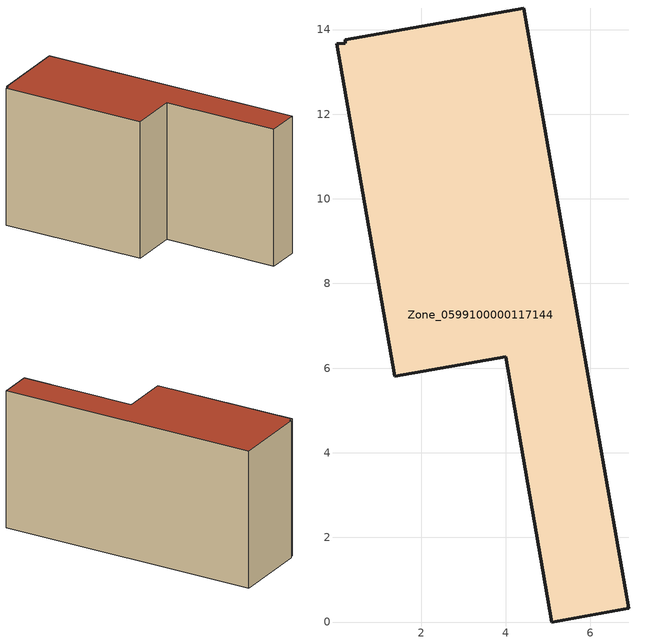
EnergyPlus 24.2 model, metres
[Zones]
Zone_0599100000117144
 floor ground (C_G): 5.09,0 4,6.27 1.38,5.81 0.01,13.67 0.21,13.68 0.2,13.77 4.42,14.51 6.9,0.32 z0
 wall outside (C_F): 4,6.27 5.09,0 6.9,0.32 4.42,14.51 0.2,13.77 0.21,13.68 0.01,13.67 1.38,5.81 4,6.27 z0:7.72
 roof outside (C_R): 0.21,13.68 0.01,13.67 1.38,5.81 4,6.27 5.09,0 6.9,0.32 4.42,14.51 0.2,13.77 z7.72
[BUILDING]
Pand.0599100000117144: North Axis=0; Terrain=City; Loads Convergence Tolerance Value=0.04; Temperature Convergence Tolerance Value=0.4; Solar Distribution=FullExterior; Maximum Number of Warmup Days=25; Minimum Number of Warmup Days=1
[Site:Location]
Rotterdam.The.Hague.AP_ZH_NLD Design_Conditions: Latitude=51.96; Longitude=4.45; Time Zone=1; Elevation=-4.5
[SITE:GROUNDTEMPERATURE:BUILDINGSURFACE]
18, 18, 18, 18, 18, 18, 18, 18, 18, 18, 18, 18
[MATERIAL] Thermal Absorptance=0.9; Solar Absorptance=0.7; Visible Absorptance=0.7
Name | Roughness | Thickness | Conductivity | Density | Specific Heat
G.TI.1946 | MediumSmooth | 0.15 | 1 | 540 | 1210
F.TI.1946 | Rough | 0.3 | 0.857143 | 1920 | 840
R.TI.1946 | MediumRough | 0.2 | 0.1 | 1500 | 1000
[CONSTRUCTION]
C_G: G.TI.1946
C_F: F.TI.1946
C_R: R.TI.1946
[ZONE]
Zone_0599100000117144: Type=1; Multiplier=1; Ceiling Height=Autocalculate; Volume=Autocalculate; Floor Area=autocalculate; Part of Total Floor Area=Yes
[ZONEINFILTRATION:DESIGNFLOWRATE]
Infil_Zone_0599100000117144: Zone or ZoneList or Space or SpaceList=Zone_0599100000117144; Schedule=AlwaysOn; Design Flow Rate Calculation Method=Flow/Area; Flow Rate per Floor Area=0.003; Constant Term Coefficient=1; Temperature Term Coefficient=0; Velocity Term Coefficient=0; Velocity Squared Term Coefficient=0
[HVACTEMPLATE:ZONE:IDEALLOADSAIRSYSTEM]
Zone_0599100000117144: Maximum Heating Supply Air Temperature=50; Minimum Cooling Supply Air Temperature=13; Maximum Heating Supply Air Humidity Ratio=0.0156; Minimum Cooling Supply Air Humidity Ratio=0.0077; Heating Limit=NoLimit; Cooling Limit=NoLimit; Dehumidification Control Type=ConstantSensibleHeatRatio; Cooling Sensible Heat Ratio=0.7; Dehumidification Setpoint=60; Humidification Control Type=None; Humidification Setpoint=30; Outdoor Air Method=None; Outdoor Air Flow Rate per Person=0.00944; Outdoor Air Flow Rate per Zone Floor Area=0; Outdoor Air Flow Rate per Zone=0; Demand Controlled Ventilation Type=None; Outdoor Air Economizer Type=NoEconomizer; Heat Recovery Type=None; Sensible Heat Recovery Effectiveness=0.7; Latent Heat Recovery Effectiveness=0.65
[ZONECONTROL:THERMOSTAT]
ThermostatControl_Zone_0599100000117144: Zone or ZoneList=Zone_0599100000117144; Control Type Schedule=DualSetpointControlType; Control 1=Thermostat_Zone_0599100000117144; Temperature Difference Between Cutout And Setpoint=0
[THERMOSTATSETPOINT:DUALSETPOINT]
Thermostat_Zone_0599100000117144: Heating Setpoint Temperature Schedule=HeatingSetpoint_Zone_0599100000117144; Cooling Setpoint Temperature Schedule=CoolingSetpoint_Zone_0599100000117144
[SCHEDULE:COMPACT]
HeatingSetpoint_Zone_0599100000117144: Through: 12/31, For: AllDays, Until: 24:00, 21
CoolingSetpoint_Zone_0599100000117144: Through: 12/31, For: AllDays, Until: 24:00, 24
DualSetpointControlType: Through: 12/31, For: AllDays, Until: 24:00, 4
AlwaysOn: Through: 12/31, For: AllDays, Until: 24:00, 1
